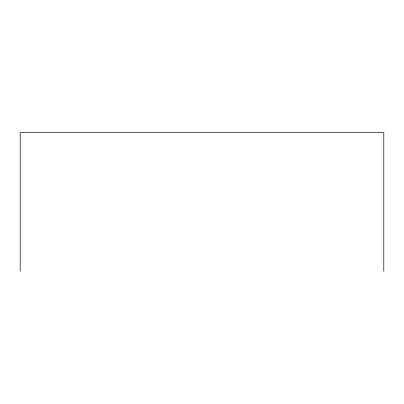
<?xml version="1.0" encoding="UTF-8"?>
<svg xmlns="http://www.w3.org/2000/svg" width="404" height="404" viewBox="0 0 404 404"><rect width="100%" height="100%" fill="white"/><g stroke="black" fill="none" stroke-linecap="round" stroke-linejoin="round"><path stroke-width="0.61" d="M383.8 271.337L383.8 132.663L20.2 132.663L20.2 271.337"/></g></svg>
